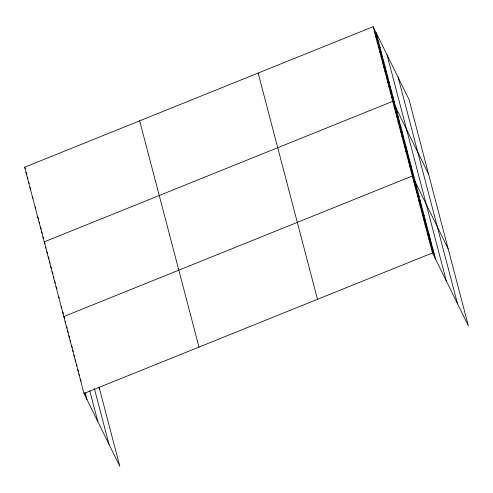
<?xml version="1.0" encoding="UTF-8"?>
<svg xmlns="http://www.w3.org/2000/svg" width="493" height="493" viewBox="0 0 493 493"><rect width="100%" height="100%" fill="white"/><g stroke="black" fill="none" stroke-linecap="round" stroke-linejoin="round"><path stroke-width="0.74" d="M99.099 387.276L119.836 466.335L83.983 393.476L24.65 167.219L373.164 26.665L409.017 99.524L468.35 325.781L432.497 252.921L373.164 26.665M83.983 393.476L432.497 252.921M374.47 31.644L377.515 37.832M375.777 36.618L378.821 42.805M377.083 41.597L380.128 47.784M378.39 46.576L381.428 52.763M379.69 51.555L382.734 57.736M380.997 56.529L384.041 62.716M382.303 61.508L385.347 67.695M383.609 66.487L386.654 72.674M384.916 71.467L387.96 77.647M386.216 76.44L389.26 82.627M387.523 81.419L390.567 87.606M388.829 86.398L391.873 92.585M390.136 91.371L393.18 97.559M391.442 96.351L394.486 102.538M428.596 174.189L392.748 101.33L44.228 241.884L45.245 243.949M394.049 106.309L397.093 112.49M395.355 111.282L398.399 117.47M396.662 116.262L399.706 122.449M397.968 121.241L401.012 127.428M399.275 126.22L402.319 132.401M400.575 131.193L403.619 137.381M401.881 136.173L404.926 142.36M403.188 141.152L406.232 147.339M404.494 146.125L407.538 152.312M405.801 151.104L408.845 157.292M407.107 156.084L410.145 162.271M408.407 161.063L411.452 167.244M409.714 166.036L412.758 172.223M411.02 171.016L414.065 177.203M448.174 248.854L412.327 175.995L63.813 316.549L64.823 318.614M413.584 180.802L416.628 186.989M414.847 185.608L417.891 191.795M416.11 190.415L419.155 196.602M417.368 195.228L420.412 201.409M418.631 200.035L421.675 206.222M419.888 204.841L422.932 211.029M421.151 209.648L424.196 215.835M422.415 214.455L425.459 220.642M423.672 219.262L426.716 225.449M424.935 224.075L427.979 230.256M426.192 228.881L429.237 235.069M427.456 233.688L430.5 239.875M428.719 238.495L431.763 244.682M429.976 243.302L433.02 249.489M431.239 248.115L434.284 254.296M24.65 167.219L25.328 168.594M25.956 172.199L26.967 174.263M27.263 177.178L27.935 178.552M28.563 182.151L29.241 183.532M29.87 187.13L30.886 189.195M32.483 197.089L33.16 198.463M35.095 207.042L35.767 208.416M37.702 217L38.719 219.058M39.009 221.973L39.687 223.347M40.315 226.953L41.326 229.017M41.622 231.932L42.293 233.306M42.922 236.905L43.6 238.279M45.535 246.864L46.213 248.238M46.841 251.843L47.519 253.217M48.148 256.816L49.158 258.88M49.454 261.795L50.126 263.17M50.754 266.775L51.432 268.149M52.061 271.754L53.078 273.812M53.367 276.727L54.045 278.101M54.674 281.706L55.352 283.081M55.98 286.686L56.991 288.744M58.587 296.638L59.265 298.012M61.2 306.597L61.878 307.971M62.506 311.57L63.517 313.634M98.643 387.344L99.66 389.408M65.07 321.356L65.748 322.73M66.333 326.163L67.344 328.227M67.59 330.976L68.268 332.35M68.854 335.782L69.87 337.841M70.117 340.589L70.789 341.963M71.374 345.396L72.391 347.46M72.637 350.203L73.315 351.577M73.895 355.015L74.572 356.39M75.158 359.822L75.836 361.196M76.421 364.629L77.093 366.003M77.678 369.436L78.695 371.5M78.942 374.242L79.619 375.617M80.199 379.049L81.216 381.114M84.753 392.792L85.764 394.856M398.19 77.524L457.522 303.774M387.036 54.852L446.368 281.109M376.208 32.852L435.541 259.108M258.153 73.05L317.492 299.306M139.661 120.84L198.993 347.09M94.416 388.7L109.008 444.335M89.751 390.758L97.854 421.663M85.227 392.792L87.027 399.663"/></g></svg>
